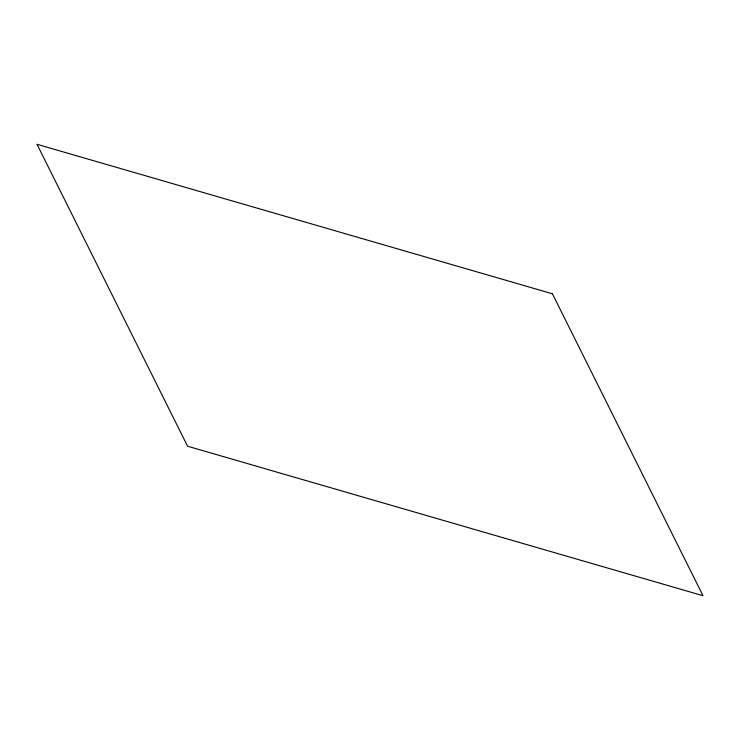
<?xml version="1.0" encoding="UTF-8"?>
<svg xmlns="http://www.w3.org/2000/svg" width="740" height="740" viewBox="0 0 740 740"><rect width="100%" height="100%" fill="white"/><g stroke="black" fill="none" stroke-linecap="round" stroke-linejoin="round"><path stroke-width="1.11" d="M552.41 293.78L37 144.291L187.59 446.22L703 595.709L552.41 293.78"/></g></svg>
